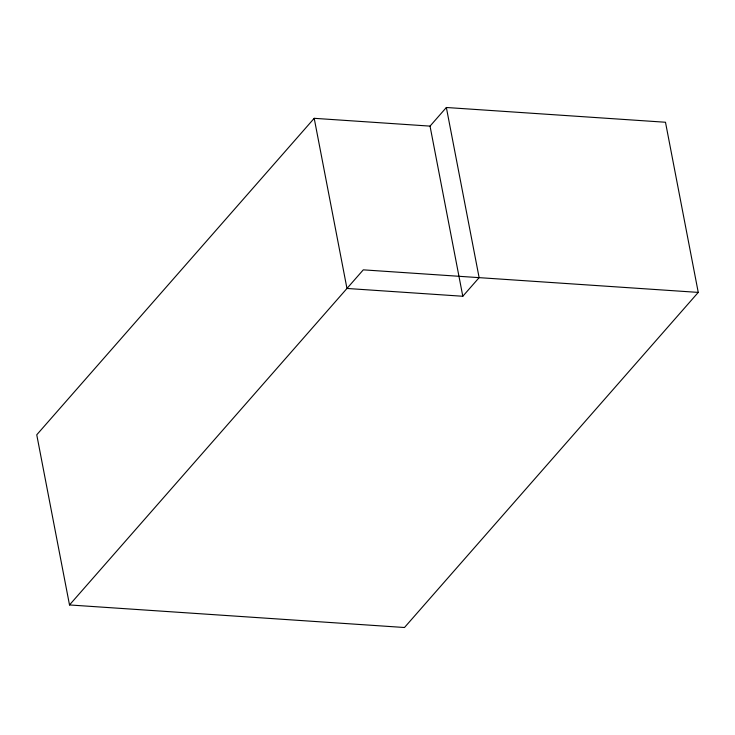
<?xml version="1.0" encoding="UTF-8"?>
<svg xmlns="http://www.w3.org/2000/svg" width="735" height="735" viewBox="0 0 735 735"><rect width="100%" height="100%" fill="white"/><g stroke="black" fill="none" stroke-linecap="round" stroke-linejoin="round"><path stroke-width="1.1" d="M314.203 118.317L36.75 434.798L69.513 604.951L404.48 627.506L698.25 292.401L665.487 122.249L446.356 107.494L430.039 126.117L462.802 296.26L346.966 288.46L314.203 118.317L430.039 126.117M69.513 604.951L363.292 269.846L698.25 292.401M462.802 296.26L479.128 277.646L446.356 107.494"/></g></svg>
